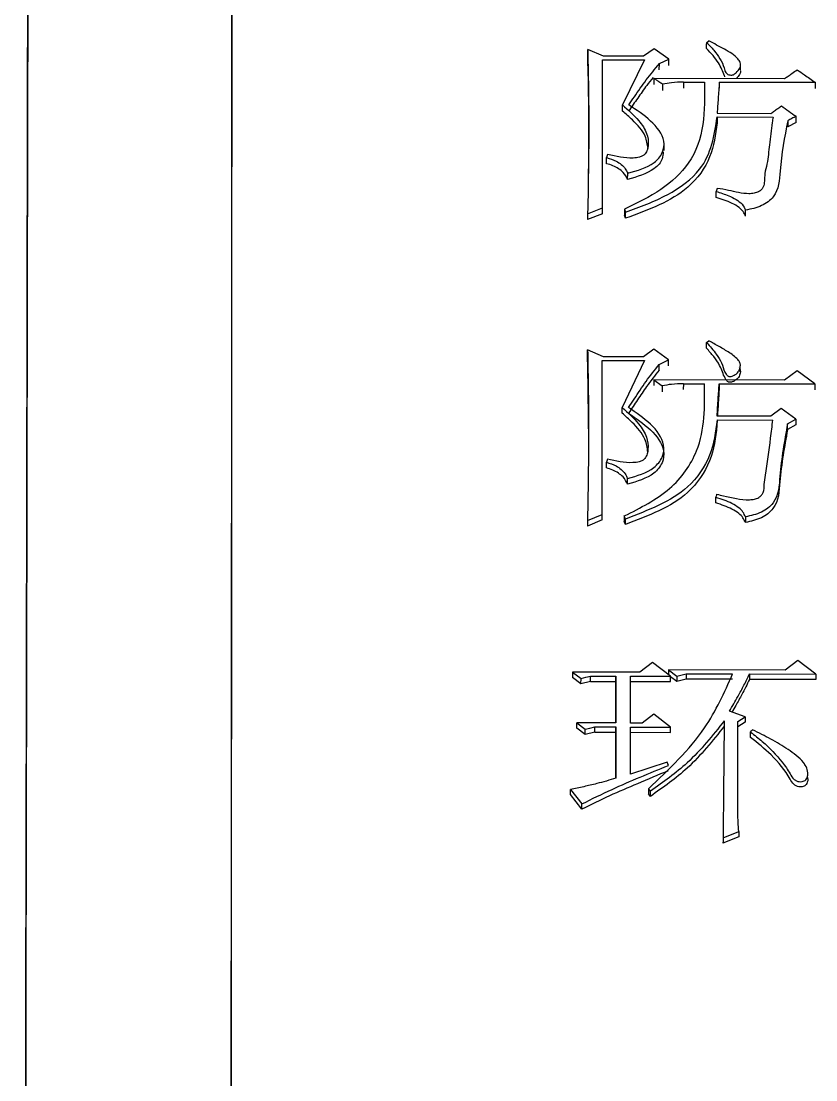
# Model space of a CAD drawing. Header units: millimetres. Extents: x 2451 to 4400, y 944 to 2322.
# Drawn here: x 2886.78 to 2894.95, y 2071.95 to 2082.83 of the extents above; entities that cross this region are included whole.
import ezdxf

# ---------------------------------------------------------------- set-up
doc = ezdxf.new("R2010")
doc.units = ezdxf.units.MM

msp = doc.modelspace()

# ---------------------------------------------------------------- linework, layer by layer
at = {"color": 7, "linetype": 'Continuous', "lineweight": 25}
for p, q in [((2893.827, 2082.609), (2893.848, 2082.624)), ((2892.766, 2082.467), (2892.604, 2082.536)), ((2892.607, 2082.262), (2892.604, 2082.472)), ((2893.177, 2082.467), (2892.766, 2082.467)), ((2893.286, 2082.542), (2893.177, 2082.467)), ((2893.437, 2082.436), (2893.286, 2082.542)), ((2893.34, 2082.391), (2893.437, 2082.436)), ((2892.755, 2080.911), (2892.756, 2082.43)), ((2892.756, 2082.43), (2893.188, 2082.429)), ((2893.188, 2082.429), (2892.961, 2081.967)), ((2893.339, 2082.327), (2893.34, 2082.391)), ((2894.174, 2082.381), (2894.174, 2082.39)), ((2894.174, 2082.326), (2894.174, 2082.37)), ((2893.285, 2082.24), (2894.627, 2082.237)), ((2893.372, 2082.179), (2893.372, 2082.116)), ((2893.588, 2082.201), (2893.805, 2082.201)), ((2893.588, 2082.201), (2893.588, 2082.138)), ((2893.956, 2082.2), (2894.94, 2082.199)), ((2893.956, 2082.2), (2893.956, 2082.137)), ((2892.961, 2081.904), (2892.961, 2081.967)), ((2893.934, 2081.881), (2894.486, 2081.88)), ((2893.934, 2081.843), (2894.508, 2081.842)), ((2893.934, 2081.843), (2893.934, 2081.781)), ((2894.659, 2081.804), (2894.659, 2081.741)), ((2894.745, 2081.787), (2894.659, 2081.741)), ((2894.745, 2081.787), (2894.746, 2081.85)), ((2893.388, 2081.498), (2893.388, 2081.56)), ((2892.809, 2081.456), (2892.798, 2081.425)), ((2892.798, 2081.363), (2892.798, 2081.425)), ((2893.014, 2081.202), (2893.015, 2081.264)), ((2893.934, 2081.109), (2893.923, 2081.078)), ((2892.603, 2080.849), (2892.755, 2080.911)), ((2892.755, 2080.849), (2892.603, 2080.788)), ((2892.982, 2080.895), (2892.993, 2080.864)), ((2892.992, 2080.802), (2892.982, 2080.833)), ((2892.992, 2080.802), (2892.993, 2080.864)), ((2894.226, 2080.823), (2894.226, 2080.885)), ((2893.825, 2079.527), (2893.847, 2079.543)), ((2892.765, 2079.38), (2892.603, 2079.451)), ((2893.284, 2079.458), (2893.176, 2079.379)), ((2893.435, 2079.347), (2893.284, 2079.458)), ((2892.753, 2077.761), (2892.754, 2079.341)), ((2892.754, 2079.341), (2893.187, 2079.34)), ((2893.176, 2079.379), (2892.765, 2079.38)), ((2893.187, 2079.34), (2892.959, 2078.859)), ((2893.338, 2079.3), (2893.435, 2079.347)), ((2893.338, 2079.241), (2893.338, 2079.3)), ((2894.172, 2079.225), (2894.172, 2079.285)), ((2894.755, 2079.235), (2894.625, 2079.14)), ((2894.939, 2079.101), (2894.755, 2079.235)), ((2893.284, 2079.143), (2893.37, 2079.08)), ((2894.625, 2079.14), (2893.284, 2079.143)), ((2893.37, 2079.08), (2893.37, 2079.02)), ((2893.587, 2079.103), (2893.586, 2079.044)), ((2893.587, 2079.103), (2893.803, 2079.103)), ((2893.955, 2079.102), (2893.954, 2079.043)), ((2893.955, 2079.102), (2894.939, 2079.101)), ((2892.959, 2078.8), (2892.959, 2078.859)), ((2894.593, 2078.848), (2894.484, 2078.77)), ((2894.744, 2078.737), (2894.593, 2078.848)), ((2894.484, 2078.77), (2893.933, 2078.771)), ((2893.933, 2078.731), (2893.932, 2078.672)), ((2893.933, 2078.731), (2894.506, 2078.73)), ((2894.657, 2078.69), (2894.744, 2078.737)), ((2894.657, 2078.631), (2894.657, 2078.69)), ((2894.744, 2078.679), (2894.657, 2078.631)), ((2893.386, 2078.378), (2893.386, 2078.436)), ((2892.807, 2078.328), (2892.797, 2078.296)), ((2892.796, 2078.238), (2892.797, 2078.296)), ((2893.013, 2078.071), (2893.013, 2078.129)), ((2892.602, 2077.698), (2892.753, 2077.761)), ((2892.753, 2077.704), (2892.601, 2077.64)), ((2892.991, 2077.656), (2892.98, 2077.688)), ((2892.991, 2077.656), (2892.991, 2077.713)), ((2893.271, 2076.238), (2893.141, 2076.14)), ((2893.455, 2076.099), (2893.271, 2076.238)), ((2894.764, 2076.259), (2894.634, 2076.162)), ((2894.948, 2076.12), (2894.764, 2076.259)), ((2892.449, 2076.141), (2892.536, 2076.076)), ((2893.141, 2076.14), (2892.449, 2076.141)), ((2893.433, 2076.164), (2893.52, 2076.099)), ((2894.634, 2076.162), (2893.433, 2076.164)), ((2893.433, 2076.164), (2893.433, 2076.115)), ((2892.535, 2076.021), (2892.449, 2076.086)), ((2892.535, 2076.021), (2892.536, 2076.076)), ((2892.633, 2076.045), (2892.535, 2076.021)), ((2892.633, 2076.1), (2892.893, 2076.1)), ((2892.633, 2076.045), (2892.633, 2076.1)), ((2892.633, 2076.045), (2892.892, 2076.044)), ((2892.893, 2076.1), (2892.892, 2075.618)), ((2892.892, 2075.618), (2892.892, 2076.044)), ((2893.044, 2076.1), (2893.455, 2076.099)), ((2893.044, 2075.617), (2893.044, 2076.1)), ((2893.044, 2076.044), (2893.455, 2076.043)), ((2893.52, 2076.043), (2893.455, 2076.092)), ((2893.52, 2076.099), (2893.617, 2076.123)), ((2893.52, 2076.099), (2893.52, 2076.043)), ((2893.617, 2076.068), (2893.52, 2076.043)), ((2893.617, 2076.123), (2894.093, 2076.122)), ((2894.093, 2076.067), (2893.617, 2076.068)), ((2894.266, 2076.122), (2894.948, 2076.12)), ((2894.948, 2076.065), (2894.266, 2076.066)), ((2893.282, 2075.707), (2893.163, 2075.617)), ((2893.455, 2075.576), (2893.282, 2075.707)), ((2894.223, 2075.681), (2894.061, 2075.738)), ((2892.492, 2075.618), (2892.578, 2075.553)), ((2892.892, 2075.618), (2892.492, 2075.618)), ((2892.492, 2075.564), (2892.492, 2075.618)), ((2893.163, 2075.617), (2893.044, 2075.617)), ((2894.146, 2074.776), (2894.147, 2075.632)), ((2894.147, 2075.632), (2894.223, 2075.681)), ((2894.222, 2075.626), (2894.147, 2075.577)), ((2892.578, 2075.498), (2892.492, 2075.564)), ((2892.578, 2075.498), (2892.578, 2075.553)), ((2892.676, 2075.522), (2892.578, 2075.498)), ((2892.676, 2075.577), (2892.892, 2075.577)), ((2892.676, 2075.522), (2892.676, 2075.577)), ((2892.676, 2075.522), (2892.892, 2075.522)), ((2892.892, 2075.577), (2892.892, 2075.051)), ((2892.892, 2075.051), (2892.892, 2075.522)), ((2893.043, 2075.092), (2893.044, 2075.576)), ((2893.043, 2075.522), (2893.454, 2075.521)), ((2893.044, 2075.576), (2893.455, 2075.576)), ((2894.277, 2075.47), (2894.277, 2075.525)), ((2893.422, 2075.214), (2893.043, 2075.092)), ((2893.433, 2075.181), (2893.422, 2075.214)), ((2894.836, 2075.185), (2894.836, 2075.19)), ((2892.426, 2074.882), (2892.427, 2074.936)), ((2892.427, 2074.936), (2892.545, 2074.787)), ((2893.227, 2074.943), (2893.227, 2074.889)), ((2892.545, 2074.734), (2892.426, 2074.882)), ((2893.248, 2074.864), (2893.227, 2074.889)), ((2893.248, 2074.864), (2893.249, 2074.918)), ((2892.545, 2074.734), (2892.545, 2074.787)), ((2893.995, 2074.437), (2894.157, 2074.503)), ((2894.157, 2074.503), (2894.157, 2074.45)), ((2894.157, 2074.45), (2893.994, 2074.384))]:
    msp.add_line(p, q, dxfattribs=at)
at = {"color": 7, "linetype": 'Continuous', "lineweight": 25, "flags": 128}
for points in [[(2893.826, 2082.545), (2893.826, 2082.567), (2893.826, 2082.588), (2893.827, 2082.609)], [(2892.604, 2082.472), (2892.604, 2082.508), (2892.604, 2082.536)], [(2893.437, 2082.372), (2893.437, 2082.408), (2893.437, 2082.436)], [(2893.285, 2082.24), (2893.285, 2082.204), (2893.285, 2082.176)], [(2894.94, 2082.199), (2894.94, 2082.163), (2894.94, 2082.135)], [(2893.923, 2081.016), (2893.923, 2081.042), (2893.923, 2081.06), (2893.923, 2081.078)], [(2892.603, 2080.849), (2892.603, 2080.815), (2892.603, 2080.788)], [(2892.755, 2080.849), (2892.755, 2080.884), (2892.755, 2080.911)], [(2892.982, 2080.895), (2892.982, 2080.87), (2892.982, 2080.851), (2892.982, 2080.833)], [(2893.825, 2079.467), (2893.825, 2079.488), (2893.825, 2079.508), (2893.825, 2079.527)], [(2892.602, 2079.391), (2892.602, 2079.425), (2892.603, 2079.451)], [(2893.435, 2079.288), (2893.435, 2079.321), (2893.435, 2079.347)], [(2893.284, 2079.143), (2893.284, 2079.11), (2893.284, 2079.084)], [(2894.939, 2079.101), (2894.939, 2079.067), (2894.939, 2079.041)], [(2894.744, 2078.737), (2894.744, 2078.704), (2894.744, 2078.679)], [(2893.921, 2077.878), (2893.921, 2077.901), (2893.921, 2077.918), (2893.921, 2077.935)], [(2892.753, 2077.704), (2892.753, 2077.736), (2892.753, 2077.761)], [(2892.602, 2077.698), (2892.601, 2077.665), (2892.601, 2077.64)], [(2892.98, 2077.745), (2892.98, 2077.722), (2892.98, 2077.705), (2892.98, 2077.688)], [(2894.224, 2077.735), (2894.224, 2077.718), (2894.224, 2077.701), (2894.224, 2077.677)], [(2892.449, 2076.141), (2892.449, 2076.11), (2892.449, 2076.086)], [(2892.536, 2076.076), (2892.584, 2076.088), (2892.633, 2076.1)], [(2892.892, 2076.044), (2892.892, 2076.075), (2892.893, 2076.1)], [(2893.455, 2076.043), (2893.455, 2076.074), (2893.455, 2076.099)], [(2893.617, 2076.123), (2893.617, 2076.092), (2893.617, 2076.068)], [(2894.266, 2076.122), (2894.266, 2076.091), (2894.266, 2076.066)], [(2894.948, 2076.12), (2894.948, 2076.089), (2894.948, 2076.065)], [(2894.223, 2075.681), (2894.223, 2075.65), (2894.222, 2075.626)], [(2892.578, 2075.553), (2892.627, 2075.565), (2892.676, 2075.577)], [(2892.892, 2075.522), (2892.892, 2075.553), (2892.892, 2075.577)], [(2893.454, 2075.521), (2893.455, 2075.552), (2893.455, 2075.576)], [(2894.277, 2075.525), (2894.288, 2075.537), (2894.298, 2075.549)], [(2893.249, 2074.918), (2893.238, 2074.93), (2893.227, 2074.943)], [(2893.995, 2074.437), (2893.995, 2074.407), (2893.994, 2074.384)]]:
    msp.add_lwpolyline(points, dxfattribs=at)
at = {"color": 7, "linetype": 'Continuous', "lineweight": 25}
for points in [[(2886.904, 2111.199), (2886.904, 2111.119), (2886.903, 2110.958), (2886.9, 2109.311), (2886.895, 2106.66), (2886.888, 2102.942), (2886.879, 2098.24), (2886.869, 2092.615), (2886.857, 2086.152), (2886.843, 2078.946), (2886.828, 2071.103), (2886.813, 2062.735), (2886.796, 2053.979), (2886.785, 2047.936), (2886.779, 2044.915)], [(2886.787, 2049.221), (2886.792, 2051.808), (2886.802, 2056.98), (2886.816, 2064.438), (2886.829, 2071.562), (2886.842, 2078.25), (2886.853, 2084.427), (2886.864, 2090.018), (2886.873, 2094.955), (2886.881, 2099.178), (2886.888, 2102.642), (2886.893, 2105.283), (2886.896, 2107.15), (2886.897, 2107.667), (2886.898, 2107.925)]]:
    msp.add_open_spline(points, degree=3, dxfattribs=at)
for points, knots in [([(2888.923, 2054.511), (2888.924, 2055.001), (2888.927, 2057.456), (2888.933, 2061.803), (2888.939, 2067.411), (2888.944, 2072.807), (2888.948, 2078.561), (2888.951, 2084.513), (2888.951, 2090.439), (2888.95, 2095.708), (2888.947, 2100.235), (2888.941, 2103.989), (2888.934, 2106.578), (2888.927, 2108.272), (2888.92, 2109.352), (2888.912, 2110.078), (2888.906, 2110.23), (2888.903, 2110.305)], [0, 0, 0, 0, 0.015692, 0.078515, 0.141334, 0.20415, 0.266967, 0.352016, 0.437317, 0.522367, 0.607418, 0.69272, 0.77777, 0.83263, 0.887489, 0.943742, 1, 1, 1, 1]), ([(2888.922, 2054.319), (2888.923, 2054.857), (2888.926, 2057.551), (2888.933, 2062.897), (2888.94, 2070.113), (2888.946, 2077.431), (2888.949, 2083.605), (2888.95, 2088.708), (2888.949, 2092.888), (2888.947, 2097.095), (2888.943, 2101.1), (2888.936, 2104.639), (2888.927, 2107.313), (2888.916, 2109.107), (2888.906, 2109.439), (2888.901, 2109.606)], [0, 0, 0, 0, 0.017379, 0.086966, 0.17585, 0.265018, 0.353899, 0.419464, 0.485029, 0.550594, 0.638845, 0.727377, 0.81563, 0.907817, 1, 1, 1, 1]), ([(2894.014, 2082.255), (2894.012, 2082.258), (2893.992, 2082.306), (2893.952, 2082.412), (2893.871, 2082.498), (2893.826, 2082.545)], [0, 0, 0, 0, 0.031358, 0.463939, 1, 1, 1, 1]), ([(2893.827, 2082.609), (2893.851, 2082.582), (2893.925, 2082.501), (2893.998, 2082.398), (2894.013, 2082.307), (2894.035, 2082.285), (2894.053, 2082.276), (2894.073, 2082.272), (2894.092, 2082.274), (2894.112, 2082.282), (2894.14, 2082.305), (2894.165, 2082.336), (2894.178, 2082.374), (2894.171, 2082.408), (2894.127, 2082.472), (2894.007, 2082.541), (2893.902, 2082.596), (2893.848, 2082.624)], [0, 0, 0, 0, 0.109652, 0.330684, 0.386401, 0.404635, 0.422869, 0.441529, 0.456387, 0.471248, 0.497614, 0.560435, 0.593187, 0.625963, 0.670925, 0.833231, 1, 1, 1, 1]), ([(2892.604, 2082.536), (2892.609, 2082.31), (2892.617, 2081.918), (2892.613, 2081.355), (2892.607, 2081.018), (2892.603, 2080.849)], [0, 0, 0, 0, 0.405352, 0.702648, 1, 1, 1, 1]), ([(2893.026, 2081.967), (2893.045, 2081.995), (2893.105, 2082.08), (2893.202, 2082.225), (2893.294, 2082.335), (2893.34, 2082.391)], [0, 0, 0, 0, 0.192941, 0.596107, 1, 1, 1, 1]), ([(2894.627, 2082.237), (2894.639, 2082.246), (2894.664, 2082.263), (2894.707, 2082.293), (2894.738, 2082.315), (2894.757, 2082.328)], [0, 0, 0, 0, 0.285576, 0.571153, 1, 1, 1, 1]), ([(2894.757, 2082.328), (2894.781, 2082.31), (2894.824, 2082.28), (2894.886, 2082.237), (2894.922, 2082.212), (2894.94, 2082.199)], [0, 0, 0, 0, 0.403162, 0.701581, 1, 1, 1, 1]), ([(2892.608, 2082.262), (2892.608, 2082.261), (2892.608, 2082.256), (2892.611, 2082.051), (2892.614, 2081.764), (2892.612, 2081.41), (2892.609, 2081.205), (2892.608, 2081.088), (2892.607, 2081.033), (2892.607, 2081.024), (2892.607, 2081.02)], [0, 0, 0, 0, 0.0068438, 0.0455426, 0.4704504, 0.7075787, 0.8606179, 0.945996, 0.9783303, 1, 1, 1, 1]), ([(2893.275, 2082.247), (2893.253, 2082.221), (2893.197, 2082.152), (2893.118, 2082.036), (2893.056, 2081.948), (2893.025, 2081.904)], [0, 0, 0, 0, 0.240113, 0.620036, 1, 1, 1, 1]), ([(2893.372, 2082.179), (2893.36, 2082.187), (2893.339, 2082.202), (2893.31, 2082.222), (2893.294, 2082.234), (2893.285, 2082.24)], [0, 0, 0, 0, 0.42836, 0.714179, 1, 1, 1, 1]), ([(2894.172, 2082.325), (2894.173, 2082.32), (2894.178, 2082.303), (2894.163, 2082.272), (2894.144, 2082.251), (2894.132, 2082.238)], [0, 0, 0, 0, 0.183829, 0.512312, 1, 1, 1, 1]), ([(2893.805, 2082.201), (2893.806, 2081.906), (2893.809, 2081.492), (2893.367, 2081.081), (2893.111, 2080.958), (2892.982, 2080.895)], [0, 0, 0, 0, 0.546872, 0.769893, 1, 1, 1, 1]), ([(2893.588, 2082.201), (2893.547, 2082.2), (2893.474, 2082.199), (2893.403, 2082.185), (2893.372, 2082.179)], [0, 0, 0, 0, 0.561072, 1, 1, 1, 1]), ([(2893.956, 2082.2), (2893.952, 2082.144), (2893.947, 2082.063), (2893.939, 2081.956), (2893.936, 2081.906), (2893.934, 2081.881)], [0, 0, 0, 0, 0.5322533, 0.7661263, 1, 1, 1, 1]), ([(2892.961, 2081.967), (2893.02, 2081.915), (2893.12, 2081.826), (2893.217, 2081.685), (2893.23, 2081.579), (2893.219, 2081.508), (2893.201, 2081.467), (2893.169, 2081.441), (2893.127, 2081.425), (2893.004, 2081.413), (2892.896, 2081.437), (2892.809, 2081.456)], [0, 0, 0, 0, 0.236472, 0.400892, 0.534168, 0.588802, 0.643894, 0.675813, 0.707612, 0.766357, 1, 1, 1, 1]), ([(2893.224, 2081.519), (2893.217, 2081.562), (2893.201, 2081.671), (2893.085, 2081.795), (2892.995, 2081.874), (2892.961, 2081.904)], [0, 0, 0, 0, 0.288159, 0.727905, 1, 1, 1, 1]), ([(2893.015, 2081.264), (2893.114, 2081.291), (2893.264, 2081.333), (2893.381, 2081.472), (2893.402, 2081.635), (2893.257, 2081.814), (2893.104, 2081.915), (2893.026, 2081.967)], [0, 0, 0, 0, 0.250217, 0.37779, 0.502112, 0.745933, 1, 1, 1, 1]), ([(2894.486, 2081.88), (2894.498, 2081.889), (2894.523, 2081.906), (2894.559, 2081.931), (2894.582, 2081.948), (2894.594, 2081.956)], [0, 0, 0, 0, 0.342691, 0.671345, 1, 1, 1, 1]), ([(2894.594, 2081.956), (2894.619, 2081.939), (2894.67, 2081.903), (2894.72, 2081.867), (2894.746, 2081.85)], [0, 0, 0, 0, 0.4999997, 1, 1, 1, 1]), ([(2892.993, 2080.864), (2893.139, 2080.918), (2893.428, 2081.024), (2893.856, 2081.336), (2893.905, 2081.653), (2893.934, 2081.843)], [0, 0, 0, 0, 0.291804, 0.574112, 1, 1, 1, 1]), ([(2894.508, 2081.842), (2894.505, 2081.823), (2894.494, 2081.728), (2894.468, 2081.568), (2894.457, 2081.392), (2894.421, 2081.268), (2894.421, 2081.19), (2894.414, 2081.134), (2894.392, 2081.096), (2894.358, 2081.072), (2894.313, 2081.057), (2894.206, 2081.049), (2894.082, 2081.085), (2893.973, 2081.103), (2893.934, 2081.109)], [0, 0, 0, 0, 0.051169, 0.255803, 0.43142, 0.519239, 0.589373, 0.63947, 0.668027, 0.69672, 0.732236, 0.768408, 0.917453, 1, 1, 1, 1]), ([(2894.659, 2081.804), (2894.627, 2081.635), (2894.579, 2081.38), (2894.568, 2081.053), (2894.394, 2080.92), (2894.283, 2080.897), (2894.226, 2080.885)], [0, 0, 0, 0, 0.492344, 0.747305, 0.87043, 1, 1, 1, 1]), ([(2894.746, 2081.85), (2894.731, 2081.842), (2894.702, 2081.827), (2894.673, 2081.812), (2894.659, 2081.804)], [0, 0, 0, 0, 0.5, 1, 1, 1, 1]), ([(2893.934, 2081.781), (2893.918, 2081.663), (2893.886, 2081.427), (2893.606, 2081.027), (2893.228, 2080.889), (2892.992, 2080.802)], [0, 0, 0, 0, 0.271428, 0.546253, 1, 1, 1, 1]), ([(2893.379, 2081.486), (2893.378, 2081.461), (2893.376, 2081.396), (2893.259, 2081.27), (2893.112, 2081.229), (2893.014, 2081.202)], [0, 0, 0, 0, 0.167662, 0.448607, 1, 1, 1, 1]), ([(2892.798, 2081.425), (2892.832, 2081.415), (2892.887, 2081.397), (2892.95, 2081.356), (2892.992, 2081.313), (2893.007, 2081.28), (2893.015, 2081.264)], [0, 0, 0, 0, 0.34974, 0.571287, 0.787704, 1, 1, 1, 1]), ([(2893.014, 2081.202), (2893.002, 2081.227), (2892.98, 2081.269), (2892.922, 2081.313), (2892.864, 2081.344), (2892.82, 2081.357), (2892.798, 2081.363)], [0, 0, 0, 0, 0.328646, 0.547888, 0.772054, 1, 1, 1, 1]), ([(2893.923, 2081.078), (2893.967, 2081.064), (2894.039, 2081.042), (2894.129, 2080.997), (2894.195, 2080.949), (2894.216, 2080.906), (2894.226, 2080.885)], [0, 0, 0, 0, 0.349071, 0.571765, 0.789358, 1, 1, 1, 1]), ([(2894.226, 2080.823), (2894.219, 2080.84), (2894.204, 2080.873), (2894.155, 2080.918), (2894.089, 2080.957), (2894.008, 2080.99), (2893.951, 2081.007), (2893.923, 2081.016)], [0, 0, 0, 0, 0.162317, 0.328828, 0.549463, 0.773777, 1, 1, 1, 1]), ([(2893.825, 2079.527), (2893.86, 2079.487), (2893.918, 2079.421), (2893.983, 2079.318), (2894.002, 2079.245), (2894.024, 2079.202), (2894.036, 2079.188), (2894.048, 2079.18), (2894.062, 2079.176), (2894.08, 2079.178), (2894.107, 2079.187), (2894.138, 2079.208), (2894.162, 2079.24), (2894.173, 2079.275), (2894.173, 2079.311), (2894.142, 2079.365), (2894.062, 2079.42), (2893.957, 2079.486), (2893.883, 2079.524), (2893.847, 2079.543)], [0, 0, 0, 0, 0.15641, 0.260865, 0.365458, 0.392664, 0.410239, 0.421339, 0.432549, 0.445637, 0.467958, 0.506677, 0.54584, 0.586946, 0.621915, 0.6571, 0.775358, 0.887356, 1, 1, 1, 1]), ([(2892.603, 2079.451), (2892.607, 2079.216), (2892.615, 2078.808), (2892.611, 2078.223), (2892.605, 2077.873), (2892.602, 2077.698)], [0, 0, 0, 0, 0.405352, 0.702648, 1, 1, 1, 1]), ([(2892.612, 2078.641), (2892.612, 2078.66), (2892.611, 2078.912), (2892.607, 2079.161), (2892.602, 2079.391)], [0, 0, 0, 0, 0.078699, 1, 1, 1, 1]), ([(2894.161, 2079.271), (2894.165, 2079.262), (2894.174, 2079.242), (2894.171, 2079.206), (2894.156, 2079.167), (2894.123, 2079.137), (2894.093, 2079.122), (2894.073, 2079.118), (2894.058, 2079.117), (2894.044, 2079.122), (2894.028, 2079.136), (2893.997, 2079.192), (2893.972, 2079.282), (2893.9, 2079.383), (2893.85, 2079.439), (2893.825, 2079.467)], [0, 0, 0, 0, 0.0507452, 0.1012456, 0.1763983, 0.2501667, 0.2935427, 0.3164987, 0.3343673, 0.3524154, 0.3738434, 0.4268643, 0.655773, 0.8267787, 1, 1, 1, 1]), ([(2893.024, 2078.859), (2893.043, 2078.888), (2893.103, 2078.977), (2893.201, 2079.128), (2893.292, 2079.243), (2893.338, 2079.3)], [0, 0, 0, 0, 0.192941, 0.596107, 1, 1, 1, 1]), ([(2893.338, 2079.241), (2893.294, 2079.186), (2893.215, 2079.087), (2893.116, 2078.938), (2893.055, 2078.846), (2893.024, 2078.8)], [0, 0, 0, 0, 0.386717, 0.693342, 1, 1, 1, 1]), ([(2892.98, 2077.745), (2893.146, 2077.828), (2893.471, 2077.991), (2893.813, 2078.483), (2893.807, 2078.869), (2893.803, 2079.103)], [0, 0, 0, 0, 0.291092, 0.569283, 1, 1, 1, 1]), ([(2893.587, 2079.103), (2893.546, 2079.102), (2893.472, 2079.101), (2893.402, 2079.086), (2893.37, 2079.08)], [0, 0, 0, 0, 0.561072, 1, 1, 1, 1]), ([(2893.933, 2078.771), (2893.935, 2078.8), (2893.939, 2078.86), (2893.946, 2078.97), (2893.951, 2079.051), (2893.955, 2079.102)], [0, 0, 0, 0, 0.268788, 0.537575, 1, 1, 1, 1]), ([(2893.954, 2079.043), (2893.95, 2078.984), (2893.945, 2078.9), (2893.939, 2078.809), (2893.937, 2078.777), (2893.936, 2078.771)], [0, 0, 0, 0, 0.647808, 0.931667, 1, 1, 1, 1]), ([(2892.959, 2078.859), (2893.018, 2078.805), (2893.119, 2078.713), (2893.215, 2078.565), (2893.228, 2078.455), (2893.217, 2078.382), (2893.199, 2078.34), (2893.168, 2078.313), (2893.125, 2078.296), (2893.002, 2078.284), (2892.894, 2078.308), (2892.807, 2078.328)], [0, 0, 0, 0, 0.237032, 0.40138, 0.534635, 0.589033, 0.643886, 0.675792, 0.707579, 0.7663, 1, 1, 1, 1]), ([(2893.013, 2078.129), (2893.112, 2078.157), (2893.262, 2078.2), (2893.38, 2078.344), (2893.4, 2078.514), (2893.256, 2078.7), (2893.102, 2078.805), (2893.024, 2078.859)], [0, 0, 0, 0, 0.25015, 0.377758, 0.502112, 0.745934, 1, 1, 1, 1]), ([(2893.222, 2078.4), (2893.216, 2078.445), (2893.199, 2078.558), (2893.083, 2078.688), (2892.993, 2078.769), (2892.959, 2078.8)], [0, 0, 0, 0, 0.288866, 0.72935, 1, 1, 1, 1]), ([(2893.024, 2078.8), (2893.102, 2078.746), (2893.255, 2078.641), (2893.4, 2078.456), (2893.379, 2078.286), (2893.262, 2078.142), (2893.112, 2078.099), (2893.013, 2078.071)], [0, 0, 0, 0, 0.254102, 0.497855, 0.622143, 0.74973, 1, 1, 1, 1]), ([(2893.933, 2078.731), (2893.917, 2078.609), (2893.885, 2078.363), (2893.605, 2077.947), (2893.226, 2077.803), (2892.991, 2077.713)], [0, 0, 0, 0, 0.271558, 0.546439, 1, 1, 1, 1]), ([(2893.932, 2078.672), (2893.917, 2078.55), (2893.885, 2078.305), (2893.604, 2077.889), (2893.226, 2077.745), (2892.991, 2077.656)], [0, 0, 0, 0, 0.271428, 0.546253, 1, 1, 1, 1]), ([(2893.932, 2077.967), (2893.954, 2077.962), (2894.064, 2077.938), (2894.192, 2077.903), (2894.317, 2077.915), (2894.359, 2077.931), (2894.391, 2077.956), (2894.416, 2078), (2894.417, 2078.072), (2894.442, 2078.257), (2894.477, 2078.479), (2894.499, 2078.668), (2894.506, 2078.73)], [0, 0, 0, 0, 0.04768, 0.236985, 0.271467, 0.306071, 0.333276, 0.36051, 0.429461, 0.511559, 0.840013, 1, 1, 1, 1]), ([(2894.657, 2078.69), (2894.626, 2078.515), (2894.577, 2078.249), (2894.567, 2077.909), (2894.392, 2077.771), (2894.281, 2077.747), (2894.224, 2077.735)], [0, 0, 0, 0, 0.492341, 0.747362, 0.87046, 1, 1, 1, 1]), ([(2894.657, 2078.631), (2894.625, 2078.456), (2894.577, 2078.191), (2894.566, 2077.852), (2894.392, 2077.714), (2894.281, 2077.69), (2894.224, 2077.677)], [0, 0, 0, 0, 0.4922239, 0.7471943, 0.8703438, 1, 1, 1, 1]), ([(2893.013, 2078.071), (2893, 2078.097), (2892.978, 2078.14), (2892.92, 2078.186), (2892.862, 2078.218), (2892.818, 2078.231), (2892.796, 2078.238)], [0, 0, 0, 0, 0.328646, 0.547888, 0.772054, 1, 1, 1, 1]), ([(2892.797, 2078.296), (2892.83, 2078.285), (2892.886, 2078.267), (2892.949, 2078.224), (2892.99, 2078.18), (2893.005, 2078.146), (2893.013, 2078.129)], [0, 0, 0, 0, 0.34974, 0.571287, 0.787704, 1, 1, 1, 1]), ([(2893.921, 2077.935), (2893.923, 2077.941), (2893.927, 2077.951), (2893.93, 2077.962), (2893.932, 2077.967)], [0, 0, 0, 0, 0.499988, 1, 1, 1, 1]), ([(2894.224, 2077.735), (2894.217, 2077.752), (2894.203, 2077.787), (2894.153, 2077.833), (2894.087, 2077.874), (2894.006, 2077.908), (2893.95, 2077.926), (2893.921, 2077.935)], [0, 0, 0, 0, 0.162413, 0.328967, 0.549593, 0.773853, 1, 1, 1, 1]), ([(2894.224, 2077.677), (2894.217, 2077.694), (2894.202, 2077.729), (2894.153, 2077.776), (2894.087, 2077.816), (2894.006, 2077.85), (2893.95, 2077.869), (2893.921, 2077.878)], [0, 0, 0, 0, 0.162317, 0.328828, 0.549463, 0.773777, 1, 1, 1, 1]), ([(2892.991, 2077.713), (2892.989, 2077.718), (2892.986, 2077.729), (2892.982, 2077.74), (2892.98, 2077.745)], [0, 0, 0, 0, 0.499936, 1, 1, 1, 1]), ([(2893.227, 2074.943), (2893.439, 2075.142), (2893.813, 2075.494), (2894.008, 2075.931), (2894.093, 2076.122)], [0, 0, 0, 0, 0.564597, 1, 1, 1, 1]), ([(2894.061, 2075.738), (2894.09, 2075.79), (2894.142, 2075.878), (2894.21, 2076.006), (2894.248, 2076.083), (2894.266, 2076.122)], [0, 0, 0, 0, 0.405671, 0.702716, 1, 1, 1, 1]), ([(2894.266, 2076.066), (2894.241, 2076.014), (2894.196, 2075.924), (2894.134, 2075.812), (2894.1, 2075.752), (2894.087, 2075.729)], [0, 0, 0, 0, 0.457206, 0.79705, 1, 1, 1, 1]), ([(2894.006, 2075.585), (2893.888, 2075.435), (2893.675, 2075.166), (2893.38, 2074.957), (2893.248, 2074.864)], [0, 0, 0, 0, 0.5553881, 1, 1, 1, 1]), ([(2894.006, 2075.64), (2893.888, 2075.49), (2893.675, 2075.22), (2893.38, 2075.011), (2893.249, 2074.918)], [0, 0, 0, 0, 0.555449, 1, 1, 1, 1]), ([(2894.006, 2075.64), (2894.005, 2075.519), (2894.003, 2075.277), (2893.999, 2074.877), (2893.996, 2074.596), (2893.995, 2074.437)], [0, 0, 0, 0, 0.302887, 0.605774, 1, 1, 1, 1]), ([(2894.277, 2075.525), (2894.318, 2075.493), (2894.438, 2075.399), (2894.577, 2075.255), (2894.673, 2075.119), (2894.711, 2075.047), (2894.749, 2075.022), (2894.777, 2075.014), (2894.805, 2075.014), (2894.83, 2075.022), (2894.848, 2075.035), (2894.861, 2075.059), (2894.868, 2075.1), (2894.859, 2075.156), (2894.797, 2075.25), (2894.666, 2075.349), (2894.486, 2075.454), (2894.361, 2075.517), (2894.298, 2075.549)], [0, 0, 0, 0, 0.09565, 0.280799, 0.373249, 0.419668, 0.436467, 0.453304, 0.47047, 0.483393, 0.49639, 0.510846, 0.535906, 0.579813, 0.622973, 0.75077, 0.875029, 1, 1, 1, 1]), ([(2894.86, 2075.068), (2894.862, 2075.058), (2894.867, 2075.039), (2894.862, 2075.011), (2894.852, 2074.988), (2894.837, 2074.972), (2894.819, 2074.964), (2894.796, 2074.96), (2894.771, 2074.961), (2894.744, 2074.97), (2894.71, 2074.996), (2894.645, 2075.115), (2894.508, 2075.285), (2894.35, 2075.412), (2894.277, 2075.47)], [0, 0, 0, 0, 0.034598, 0.071466, 0.101579, 0.122561, 0.143554, 0.16531, 0.191309, 0.221344, 0.251961, 0.328721, 0.691135, 1, 1, 1, 1]), ([(2892.545, 2074.787), (2892.648, 2074.838), (2892.843, 2074.934), (2893.141, 2075.062), (2893.336, 2075.142), (2893.433, 2075.181)], [0, 0, 0, 0, 0.354088, 0.676937, 1, 1, 1, 1]), ([(2892.892, 2075.051), (2892.828, 2075.031), (2892.719, 2074.999), (2892.563, 2074.963), (2892.472, 2074.945), (2892.427, 2074.936)], [0, 0, 0, 0, 0.420752, 0.710172, 1, 1, 1, 1]), ([(2893.432, 2075.127), (2893.327, 2075.083), (2893.124, 2074.998), (2892.825, 2074.872), (2892.638, 2074.78), (2892.545, 2074.734)], [0, 0, 0, 0, 0.35418, 0.676871, 1, 1, 1, 1]), ([(2894.157, 2074.503), (2894.154, 2074.535), (2894.149, 2074.597), (2894.147, 2074.688), (2894.147, 2074.747), (2894.146, 2074.776)], [0, 0, 0, 0, 0.352316, 0.676098, 1, 1, 1, 1])]:
    msp.add_open_spline(points, degree=3, knots=knots, dxfattribs=at)

doc.saveas('drawing.dxf')
